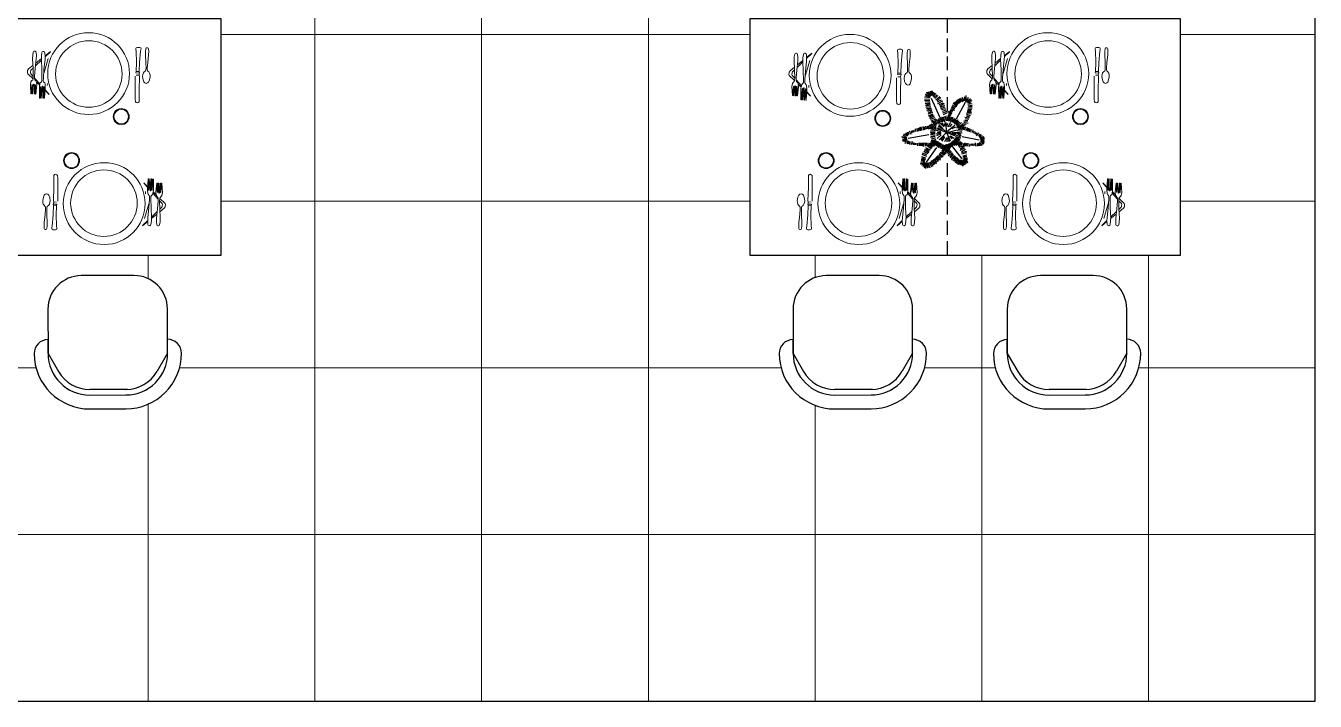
# Model space of a CAD drawing. Header units: millimetres. Extents: x 2497 to 4392, y 822 to 3100.
# Drawn here: x 3927.9 to 4391.9, y 821.7 to 1064.9 of the extents above; entities that cross this region are included whole.
import ezdxf

# ---------------------------------------------------------------- set-up
doc = ezdxf.new("R2010")
doc.units = ezdxf.units.MM
doc.layers.add('6', color=6, linetype='Continuous')
doc.layers.add('LH', color=3, linetype='Continuous')

# ---------------------------------------------------------------- blocks, each defined once
blk = doc.blocks.new('A$C0CF827CB')
at = {"lineweight": 20}
for p, q in [((-5.12, 25), (-5.16, 23.69)), ((-5.16, 23.69), (-5, 20.27)), ((-4.96, 26.05), (-5.12, 25)), ((-4.82, 26.31), (-4.96, 26.05)), ((-4.55, 26.43), (-4.82, 26.31)), ((-4.55, 26.43), (-4.29, 26.42)), ((-4.29, 26.42), (-4.03, 26.28)), ((-3.85, 23.65), (-4.21, 20.24)), ((-4.03, 26.28), (-3.91, 26.02)), ((-3.91, 26.02), (-3.81, 24.96)), ((-3.81, 24.96), (-3.85, 23.65)), ((-1.98, 24.64), (-2.01, 23.46)), ((-2.01, 23.46), (-1.86, 19.91)), ((-1.81, 25.95), (-1.98, 24.64)), ((-1.67, 26.21), (-1.81, 25.95)), ((-1.4, 26.34), (-1.67, 26.21)), ((-1.14, 26.33), (-1.4, 26.34)), ((-1.4, 26.34), (-1.14, 26.33)), ((-1.14, 26.33), (-0.88, 26.19)), ((-0.7, 23.42), (-1.07, 19.88)), ((-0.88, 26.19), (-0.76, 25.92)), ((-0.76, 25.92), (-0.66, 24.6)), ((-0.66, 24.6), (-0.7, 23.42)), ((32.01, 27.45), (32, 27.05)), ((32, 27.05), (32.11, 26.52)), ((32.15, 27.7), (32.01, 27.45)), ((32.11, 26.52), (32.25, 22.44)), ((32.55, 27.82), (32.15, 27.7)), ((32.55, 27.82), (33.34, 27.8)), ((33.69, 26.47), (33.3, 22.41)), ((33.34, 27.8), (33.73, 27.66)), ((33.84, 27), (33.69, 26.47)), ((33.73, 27.66), (33.85, 27.39)), ((33.85, 27.39), (33.84, 27)), ((35.49, 26.38), (35.47, 25.26)), ((35.47, 25.26), (35.6, 22.26)), ((35.62, 27.35), (35.49, 26.38)), ((35.74, 27.62), (35.62, 27.35)), ((35.96, 27.72), (35.74, 27.62)), ((35.96, 27.72), (36.22, 27.71)), ((36.22, 27.71), (36.44, 27.6)), ((36.57, 25.23), (36.26, 22.24)), ((36.44, 27.6), (36.55, 27.33)), ((36.55, 27.33), (36.61, 26.34)), ((36.61, 26.34), (36.57, 25.23)), ((-5, 20.27), (-4.95, 17.5)), ((-4.21, 20.24), (-4.43, 17.49)), ((-1.86, 19.91), (-1.82, 16.75)), ((-1.07, 19.88), (-1.3, 16.74)), ((32.15, 19.16), (32.01, 18.64)), ((33.32, 18.6), (32.01, 18.64)), ((32.25, 22.44), (32.15, 19.16)), ((32.15, 19.16), (33.2, 19.13)), ((33.32, 18.6), (33.18, 18.34)), ((33.3, 22.41), (33.2, 19.13)), ((33.2, 19.13), (33.32, 18.6)), ((34.71, 18.63), (34.5, 18.05)), ((35.03, 19.06), (34.71, 18.63)), ((35.38, 19.29), (35.03, 19.06)), ((35.5, 19.41), (35.38, 19.29)), ((35.63, 19.74), (35.5, 19.41)), ((35.6, 22.26), (35.65, 20.4)), ((35.65, 20.4), (35.63, 19.74)), ((36.1, 20.38), (36.08, 19.73)), ((36.08, 19.73), (36.18, 19.39)), ((36.26, 22.24), (36.1, 20.38)), ((36.18, 19.39), (36.3, 19.27)), ((36.3, 19.27), (36.63, 19.01)), ((36.63, 19.01), (36.92, 18.56)), ((36.92, 18.56), (37.1, 17.97)), ((-5.81, 15.43), (-5.97, 14.38)), ((-5.97, 14.38), (-5.81, 11.09)), ((-5.53, 15.81), (-5.81, 15.43)), ((-5.68, 11.08), (-5.44, 14.36)), ((-5.13, 16.19), (-5.53, 15.81)), ((-5.44, 14.36), (-5.31, 14.36)), ((-5.31, 14.36), (-5.28, 11.07)), ((-5.15, 11.07), (-4.92, 14.48)), ((-4.98, 16.58), (-5.13, 16.19)), ((-4.95, 17.5), (-4.98, 16.58)), ((-4.92, 14.48), (-4.78, 14.61)), ((-4.65, 14.47), (-4.78, 14.61)), ((-4.62, 11.05), (-4.65, 14.47)), ((-4.26, 14.33), (-4.49, 11.05)), ((-4.43, 17.49), (-4.46, 16.57)), ((-4.46, 16.57), (-4.34, 16.17)), ((-4.34, 16.17), (-3.96, 15.76)), ((-4.13, 14.32), (-4.26, 14.33)), ((-4.1, 11.04), (-4.13, 14.32)), ((-3.61, 14.31), (-3.97, 11.03)), ((-3.96, 15.76), (-3.71, 15.36)), ((-3.71, 15.36), (-3.61, 14.31)), ((-2.54, 14.67), (-2.71, 13.62)), ((-2.4, 15.06), (-2.54, 14.67)), ((-1.99, 15.44), (-2.4, 15.06)), ((-1.85, 15.83), (-1.99, 15.44)), ((-1.82, 16.75), (-1.85, 15.83)), ((-1.3, 16.74), (-1.33, 15.82)), ((-1.33, 15.82), (-1.21, 15.42)), ((-1.21, 15.42), (-0.82, 15.01)), ((-0.82, 15.01), (-0.7, 14.61)), ((-0.7, 14.61), (-0.61, 13.56)), ((31.72, 9.18), (31.71, 17.46)), ((33.16, 17.81), (32.11, 17.85)), ((33.28, 17.42), (33.13, 12.42)), ((33.18, 18.34), (33.16, 17.81)), ((33.16, 17.81), (33.28, 17.42)), ((34.5, 18.05), (34.43, 17.34)), ((34.43, 17.34), (34.61, 16.19)), ((34.61, 16.19), (34.9, 15.41)), ((34.9, 15.41), (35.24, 15.05)), ((35.24, 15.05), (35.7, 14.84)), ((36.18, 15.02), (35.7, 14.84)), ((36.54, 15.36), (36.18, 15.02)), ((36.87, 16.12), (36.54, 15.36)), ((37.12, 17.26), (36.87, 16.12)), ((37.1, 17.97), (37.12, 17.26)), ((-5.81, 11.09), (-5.68, 11.08)), ((-5.28, 11.07), (-5.15, 11.07)), ((-4.49, 11.05), (-4.62, 11.05)), ((-3.97, 11.03), (-4.1, 11.04)), ((-2.71, 13.62), (-2.7, 9.55)), ((-2.7, 9.55), (-2.57, 9.54)), ((-2.57, 9.54), (-2.31, 13.61)), ((-2.31, 13.61), (-2.18, 13.61)), ((-2.18, 13.61), (-2.17, 9.53)), ((-2.17, 9.53), (-2.04, 9.53)), ((-2.04, 9.53), (-1.78, 13.73)), ((-1.78, 13.73), (-1.65, 13.85)), ((-1.52, 9.51), (-1.52, 13.72)), ((-1.39, 9.51), (-1.52, 9.51)), ((-1, 13.57), (-1.13, 13.58)), ((-0.86, 9.49), (-0.99, 9.5)), ((33.13, 12.42), (33.13, 8.22)), ((31.82, 8.26), (31.72, 9.18)), ((32.08, 7.99), (31.82, 8.26)), ((32.47, 7.84), (32.08, 7.99)), ((32.86, 7.96), (32.47, 7.84)), ((33.13, 8.22), (32.86, 7.96))]:
    blk.add_line(p, q, dxfattribs=at)
at = {"color": 255, "lineweight": 20}
for p, q in [((-1.52, 13.72), (-1.65, 13.85)), ((-1.13, 13.58), (-1.39, 9.51)), ((-0.99, 9.5), (-1, 13.57)), ((-0.61, 13.56), (-0.86, 9.49))]:
    blk.add_line(p, q, dxfattribs=at)
at = {"layer": '6', "color": 255, "lineweight": 20}
for p, q in [((-4.11, 21.24), (-2, 23.22)), ((-4.01, 22.14), (-2, 23.77)), ((0.49, 23.78), (-1.11, 18.42)), ((-0.68, 24.84), (1.23, 26.39)), ((-0.67, 24.47), (1.23, 26.26)), ((-7.02, 18.62), (-7, 19.54)), ((-6.9, 18.35), (-7.02, 18.62)), ((-7, 19.54), (-6.59, 20.05)), ((-6.59, 20.05), (-5.05, 21.3)), ((-5.97, 18.85), (-5.81, 19.63)), ((-5.85, 18.32), (-5.97, 18.85)), ((-5.81, 19.63), (-5.01, 20.39)), ((-5.01, 16.51), (-6.9, 18.35)), ((-4.96, 17.34), (-5.85, 18.32)), ((-2.54, 14.67), (-4.45, 16.77)), ((-2.62, 14.18), (-3.69, 15.23)), ((0.15, 14.87), (0.07, 14.07)), ((-1.52, 13.11), (-1.8, 13.39)), ((-1, 12.6), (-1.18, 12.78)), ((-1, 12.96), (-1.16, 13.14)), ((0.76, 10.89), (-0.68, 12.3)), ((0.64, 11.16), (-0.67, 12.59))]:
    blk.add_line(p, q, dxfattribs=at)
at = {"layer": '6', "lineweight": 20}
blk.add_line((-1.52, 13.54), (-1.73, 13.77), dxfattribs=at)
at = {"layer": '6', "color": 255, "lineweight": 20}
for centre, radius in [((14.99, 18.39), 14.73), ((15.09, 18.23), 11.97), ((26.73, 2.89), 2.89), ((26.73, 2.89), 2.63)]:
    blk.add_circle(centre, radius, dxfattribs=at)

msp = doc.modelspace()

# ---------------------------------------------------------------- linework, layer by layer
at = {"color": 6}
for p, q in [((3966.82, 974.97), (3947.82, 974.92)), ((4234.96, 974.97), (4215.96, 974.92)), ((4312.04, 974.97), (4293.04, 974.92)), ((3935.85, 962.9), (3935.88, 946.9)), ((3978.88, 947), (3978.85, 963)), ((4203.99, 962.9), (4204.02, 946.9)), ((4247.02, 947), (4246.99, 963)), ((4281.07, 962.9), (4281.11, 946.9)), ((4324.11, 947), (4324.07, 963)), ((3935.88, 946.9), (3935.87, 951.9)), ((4204.02, 946.9), (4204.01, 951.9)), ((4281.11, 946.9), (4281.09, 951.9)), ((3935.88, 946.9), (3939.66, 940.4)), ((3978.88, 947), (3975.14, 940.48)), ((4204.02, 946.9), (4207.8, 940.4)), ((4247.02, 947), (4243.28, 940.48)), ((4281.11, 946.9), (4284.88, 940.4)), ((4324.11, 947), (4320.36, 940.48)), ((3963.9, 933.96), (3950.93, 933.93)), ((3964.41, 933.96), (3950.93, 933.93)), ((4232.04, 933.96), (4219.07, 933.93)), ((4232.55, 933.96), (4219.07, 933.93)), ((4309.12, 933.96), (4296.15, 933.93)), ((4309.63, 933.96), (4296.15, 933.93)), ((3950.92, 931.93), (3963.92, 931.96)), ((4219.06, 931.93), (4232.06, 931.96)), ((4296.14, 931.93), (4309.14, 931.96)), ((3950.93, 926.93), (3963.93, 926.96)), ((4219.07, 926.93), (4232.07, 926.96)), ((4296.15, 926.93), (4309.15, 926.96))]:
    msp.add_line(p, q, dxfattribs=at)
at = {"color": 2}
msp.add_lwpolyline([(2596.92, 2958.72), (2496.92, 2958.72), (2496.92, 821.72), (4391.92, 821.72), (4391.92, 2958.72), (3791.92, 2958.72)], dxfattribs=at)
at = {"color": 252, "lineweight": 0}
for points in [[(4031.92, 2958.72), (4031.92, 821.72)], [(4091.92, 2958.72), (4091.92, 821.72)], [(4151.92, 2958.72), (4151.92, 821.72)], [(4188.42, 1061.72), (3998.2, 1061.72)], [(4391.92, 1061.72), (4343.42, 1061.72)], [(4188.42, 1001.72), (3998.2, 1001.72)], [(4391.92, 1001.72), (4343.42, 1001.72)], [(3971.92, 982.35), (3971.92, 973.84)], [(4211.92, 982.35), (4211.92, 974.21)], [(4271.92, 982.35), (4271.92, 821.72)], [(4331.92, 982.35), (4331.92, 821.72)], [(3931.57, 941.72), (3906.1, 941.72)], [(4199.71, 941.72), (3983.19, 941.72)], [(4276.8, 941.72), (4251.32, 941.72)], [(4391.92, 941.72), (4328.41, 941.72)], [(3971.92, 928.65), (3971.92, 821.72)], [(4211.92, 928.23), (4211.92, 821.72)], [(4391.92, 881.72), (2496.92, 881.72)]]:
    msp.add_lwpolyline(points, dxfattribs=at)
at = {"color": 6, "lineweight": 30}
for points in [[(3843.2, 1067.35), (3843.2, 982.35), (3998.2, 982.35), (3998.2, 1067.35)], [(4188.42, 1067.35), (4188.42, 982.35), (4343.42, 982.35), (4343.42, 1067.35)]]:
    msp.add_lwpolyline(points, close=True, dxfattribs=at)
at = {"color": 6}
for points in [[(4259.5, 1067.35), (4259.5, 1062.35)], [(4259.41, 1060.34), (4259.41, 1055.34)], [(4259.41, 1053.87), (4259.41, 1048.87)], [(4259.41, 1046.52), (4259.41, 1041.52)], [(4259.41, 1039.23), (4259.41, 1034.23)], [(4259.5, 1015.47), (4259.5, 1010.47)], [(4259.41, 1008.46), (4259.41, 1003.46)], [(4259.41, 1001.99), (4259.41, 996.99)], [(4259.41, 994.64), (4259.41, 989.64)], [(4259.41, 987.35), (4259.41, 982.35)]]:
    msp.add_lwpolyline(points, dxfattribs=at)
for centre, radius, start, end in [((3947.85, 962.92), 12, 90.1346, 180.1346), ((3966.85, 962.97), 12, 0.1346, 90.1346), ((4215.99, 962.92), 12, 90.1346, 180.1346), ((4234.99, 962.97), 12, 0.1346, 90.1346), ((4293.07, 962.92), 12, 90.1346, 180.1346), ((4312.07, 962.97), 12, 0.1346, 90.1346), ((3935.88, 946.9), 5, 90.1346, 180.1346), ((3978.88, 947), 5, 0.1346, 90.1346), ((4204.02, 946.9), 5, 90.1346, 180.1346), ((4247.02, 947), 5, 0.1346, 90.1346), ((4281.11, 946.9), 5, 90.1346, 180.1346), ((4324.11, 947), 5, 0.1346, 90.1346), ((3950.88, 946.93), 20, 180.1346, 270.1346), ((3950.88, 946.93), 15, 180.1346, 270.1346), ((3963.88, 946.96), 15, 270.1346, 0.1346), ((3963.88, 946.96), 20, 270.1346, 0.1346), ((4219.02, 946.93), 20, 180.1346, 270.1346), ((4219.02, 946.93), 15, 180.1346, 270.1346), ((4232.02, 946.96), 15, 270.1346, 0.1346), ((4232.02, 946.96), 20, 270.1346, 0.1346), ((4296.11, 946.93), 20, 180.1346, 270.1346), ((4296.11, 946.93), 15, 180.1346, 270.1346), ((4309.11, 946.96), 15, 270.1346, 0.1346), ((4309.11, 946.96), 20, 270.1346, 0.1346), ((3950.9, 946.93), 13, 210.1714, 270.1346), ((3963.87, 946.96), 13, 270.1346, 330.0978), ((4219.04, 946.93), 13, 210.1714, 270.1346), ((4232.01, 946.96), 13, 270.1346, 330.0978), ((4296.12, 946.93), 13, 210.1714, 270.1346), ((4309.09, 946.96), 13, 270.1346, 330.0978)]:
    msp.add_arc(centre, radius, start, end, dxfattribs=at)
at = {"layer": 'LH', "color": 3}
for p, q in [((4253.42, 1039.19), (4251.63, 1039.6)), ((4253.42, 1039.54), (4251.69, 1040.11)), ((4253.68, 1039.6), (4251.86, 1040.74)), ((4253.65, 1039.67), (4252.18, 1040.89)), ((4253.47, 1040.13), (4252.7, 1041.11)), ((4253.03, 1041.24), (4252.96, 1041.21)), ((4253.4, 1040.31), (4253.46, 1041.39)), ((4253.51, 1040.02), (4254.02, 1041.56)), ((4253.66, 1039.83), (4254.22, 1041.38)), ((4253.91, 1039.88), (4254.71, 1041.03)), ((4254.16, 1039.6), (4255.08, 1040.69)), ((4254.46, 1039.37), (4255.39, 1040.46)), ((4254.65, 1039.02), (4255.7, 1040)), ((4255.02, 1038.73), (4256.13, 1039.77)), ((4266.41, 1037.51), (4266.3, 1039.83)), ((4253.29, 1038.91), (4251.26, 1039.14)), ((4253.17, 1038.39), (4251.26, 1038.5)), ((4253.23, 1037.99), (4251.32, 1037.87)), ((4253.23, 1037.07), (4251.51, 1036.78)), ((4253.36, 1036.72), (4251.51, 1036.2)), ((4253.36, 1037.47), (4251.57, 1037.35)), ((4253.54, 1035.69), (4251.82, 1035.46)), ((4253.42, 1036.26), (4251.94, 1035.92)), ((4252.06, 1035.05), (4253.66, 1035.28)), ((4253.73, 1035.11), (4252.06, 1034.42)), ((4256.92, 1031.72), (4253.88, 1038.68)), ((4255.39, 1038.16), (4256.8, 1039.37)), ((4255.82, 1037.87), (4257.18, 1039.02)), ((4256, 1037.47), (4257.48, 1038.22)), ((4256.13, 1036.89), (4257.85, 1037.81)), ((4256.56, 1036.55), (4257.98, 1037.18)), ((4256.8, 1035.97), (4258.34, 1037.07)), ((4257.05, 1035.57), (4258.59, 1036.26)), ((4257.18, 1035.11), (4258.78, 1035.69)), ((4257.48, 1034.77), (4258.9, 1035.11)), ((4261.61, 1034.31), (4260.75, 1035.11)), ((4262.1, 1034.42), (4260.99, 1035.52)), ((4262.23, 1035), (4261.18, 1035.8)), ((4262.47, 1035.46), (4261.36, 1036.44)), ((4262.78, 1035.69), (4261.67, 1037.01)), ((4263.03, 1035.97), (4262.04, 1037.35)), ((4263.34, 1036.44), (4262.41, 1037.53)), ((4263.58, 1036.72), (4262.72, 1037.81)), ((4262.77, 1031.35), (4266.06, 1037.41)), ((4263.89, 1036.89), (4263.09, 1038.16)), ((4264.26, 1037.13), (4263.52, 1038.45)), ((4264.57, 1037.53), (4263.89, 1038.68)), ((4265.18, 1037.47), (4264.32, 1038.85)), ((4265.55, 1037.7), (4264.81, 1039.02)), ((4266.41, 1037.51), (4265.43, 1038.68)), ((4266.41, 1037.51), (4265.68, 1039.25)), ((4266.41, 1037.51), (4267.82, 1038.72)), ((4266.41, 1037.51), (4268.42, 1038.2)), ((4266.41, 1037.51), (4268.25, 1037.62)), ((4266.41, 1037.51), (4267.83, 1037.15)), ((4266.43, 1037.49), (4267.11, 1039.18)), ((4266.84, 1036.42), (4268.46, 1036.23)), ((4266.88, 1035), (4268.36, 1034.82)), ((4266.89, 1036.85), (4268.41, 1036.74)), ((4266.93, 1035.43), (4268.44, 1035.33)), ((4267.16, 1035.88), (4268.49, 1035.76)), ((4253.91, 1034.59), (4252.43, 1033.96)), ((4254.22, 1033.62), (4252.55, 1033.04)), ((4253.97, 1034.08), (4252.62, 1033.39)), ((4252.8, 1032.47), (4254.4, 1033.22)), ((4254.4, 1032.7), (4252.99, 1031.95)), ((4254.83, 1032.35), (4253.11, 1031.55)), ((4255.08, 1031.72), (4253.36, 1031.09)), ((4255.33, 1031.2), (4253.54, 1030.57)), ((4255.57, 1030.8), (4253.79, 1030.11)), ((4254.98, 1028.92), (4254.18, 1030.48)), ((4255.4, 1029.22), (4254.53, 1030.47)), ((4255.91, 1029.35), (4255.08, 1030.73)), ((4256.4, 1029.61), (4255.48, 1031.16)), ((4256.11, 1031.25), (4256.56, 1029.69)), ((4256.94, 1029.87), (4256.47, 1031.55)), ((4257.49, 1030.07), (4256.95, 1031.49)), ((4257.94, 1030.2), (4257.17, 1031.96)), ((4257.73, 1034.14), (4259.08, 1034.59)), ((4258.26, 1030.37), (4257.74, 1032.03)), ((4257.91, 1033.56), (4259.45, 1034.19)), ((4258.1, 1032.93), (4259.64, 1033.67)), ((4258.68, 1030.3), (4258.32, 1032.05)), ((4259.17, 1030.49), (4258.8, 1032.37)), ((4259.56, 1030.61), (4259.42, 1032.51)), ((4259.57, 1031.08), (4260.37, 1032.65)), ((4260.25, 1031.09), (4259.64, 1031.89)), ((4260.99, 1032.98), (4259.76, 1033.96)), ((4260.62, 1031.89), (4259.82, 1032.64)), ((4260.44, 1031.43), (4259.82, 1032.12)), ((4259.82, 1028.44), (4260.81, 1030.23)), ((4260.81, 1032.41), (4259.89, 1033.22)), ((4260.09, 1030.56), (4260.04, 1032.6)), ((4260.06, 1030.92), (4260.56, 1032.36)), ((4261.3, 1033.27), (4260.38, 1034.25)), ((4260.46, 1030.59), (4261.09, 1032.07)), ((4261.43, 1033.85), (4260.56, 1034.54)), ((4260.95, 1030.34), (4261.68, 1031.99)), ((4262.12, 1031.53), (4261.12, 1030.26)), ((4261.49, 1030.05), (4262.57, 1031.41)), ((4261.97, 1029.72), (4262.8, 1030.99)), ((4262.34, 1029.43), (4263.31, 1031.08)), ((4262.66, 1029.27), (4263.71, 1030.67)), ((4262.85, 1028.89), (4264.06, 1030.21)), ((4265.47, 1030.6), (4266.82, 1030.49)), ((4265.85, 1031.05), (4266.92, 1030.81)), ((4265.87, 1031.94), (4267.42, 1031.76)), ((4266.09, 1031.48), (4267.26, 1031.31)), ((4266.25, 1032.4), (4267.53, 1032.08)), ((4266.44, 1033.26), (4268.16, 1033.22)), ((4266.45, 1032.88), (4267.91, 1032.62)), ((4266.51, 1033.63), (4268.2, 1033.72)), ((4266.68, 1034.16), (4268.11, 1034.12)), ((4266.75, 1034.53), (4268.14, 1034.54)), ((4245.22, 1025.11), (4243.87, 1025.8)), ((4245.41, 1025.34), (4244.48, 1026.14)), ((4245.59, 1025.57), (4244.98, 1026.43)), ((4252.83, 1025.66), (4245.38, 1024.32)), ((4245.78, 1025.74), (4245.41, 1026.6)), ((4246.52, 1025.74), (4245.9, 1026.89)), ((4246.7, 1026.2), (4246.58, 1027.01)), ((4247.13, 1026.43), (4247.13, 1027.12)), ((4247.63, 1026.6), (4247.56, 1027.29)), ((4248.18, 1026.83), (4248.06, 1027.81)), ((4248.8, 1026.83), (4248.61, 1027.87)), ((4249.23, 1026.95), (4249.11, 1028.04)), ((4249.66, 1027.18), (4249.47, 1028.1)), ((4249.97, 1027.06), (4249.72, 1028.33)), ((4250.34, 1027.24), (4250.09, 1028.5)), ((4250.89, 1027.35), (4250.83, 1028.56)), ((4251.38, 1027.41), (4251.32, 1028.5)), ((4251.88, 1027.64), (4251.75, 1028.79)), ((4252.43, 1027.81), (4252.37, 1028.73)), ((4252.92, 1027.7), (4252.74, 1028.9)), ((4253.36, 1027.81), (4253.23, 1029.19)), ((4255.2, 1026.57), (4253.29, 1026.49)), ((4255.14, 1025.52), (4253.41, 1025.69)), ((4255.16, 1026.93), (4253.42, 1027.05)), ((4255.38, 1027.83), (4253.49, 1028.16)), ((4255.41, 1028.23), (4253.58, 1028.79)), ((4255.38, 1027.3), (4253.61, 1027.6)), ((4255.16, 1026.11), (4253.64, 1026.11)), ((4253.79, 1027.81), (4253.66, 1029.36)), ((4255.65, 1028.71), (4253.72, 1029.4)), ((4254.28, 1027.75), (4254.16, 1029.02)), ((4254.89, 1027.87), (4254.65, 1029.36)), ((4255.39, 1028.04), (4255.33, 1028.79)), ((4257.23, 1026.66), (4255.41, 1027.26)), ((4257.24, 1026.2), (4255.51, 1025.86)), ((4257.24, 1025.97), (4255.63, 1025.22)), ((4259.27, 1026.49), (4255.73, 1027.74)), ((4257.3, 1026.37), (4255.82, 1026.49)), ((4257.3, 1025.63), (4255.82, 1024.3)), ((4257.65, 1027.28), (4256.1, 1028.18)), ((4257.83, 1027.78), (4256.18, 1028.75)), ((4259.27, 1026.49), (4256.48, 1029.31)), ((4259.27, 1026.49), (4256.62, 1023.87)), ((4258.4, 1028.51), (4256.84, 1029.83)), ((4258.47, 1028.73), (4257.67, 1029.88)), ((4258.65, 1028.96), (4258.71, 1030.05)), ((4259.27, 1026.49), (4259.08, 1030.05)), ((4259.27, 1026.49), (4260.56, 1023.44)), ((4262.81, 1025.96), (4259.27, 1026.49)), ((4262.45, 1025.1), (4259.27, 1026.49)), ((4259.33, 1026.78), (4262.23, 1029.13)), ((4259.33, 1026.49), (4263.03, 1027.41)), ((4259.39, 1028.73), (4259.76, 1029.77)), ((4260.38, 1028.44), (4261.24, 1029.42)), ((4261.24, 1027.87), (4262.53, 1028.44)), ((4263.2, 1026.32), (4261.24, 1026.49)), ((4262.64, 1025.59), (4261.24, 1025.91)), ((4262.93, 1026.04), (4264.5, 1025.29)), ((4264.51, 1025.77), (4263.04, 1026.44)), ((4263.06, 1028.05), (4263.34, 1029.58)), ((4263.08, 1026.62), (4264.85, 1026.3)), ((4263.21, 1027.15), (4264.79, 1026.89)), ((4263.3, 1028.6), (4264.6, 1030.01)), ((4263.43, 1027.62), (4264.95, 1027.47)), ((4263.48, 1028.14), (4265.19, 1027.73)), ((4263.49, 1028.01), (4263.76, 1029.37)), ((4263.62, 1028.36), (4265.08, 1029.59)), ((4263.89, 1027.9), (4265.52, 1029.13)), ((4263.91, 1027.85), (4264.22, 1029.03)), ((4264.41, 1027.91), (4264.56, 1028.82)), ((4264.42, 1028.42), (4265.44, 1028.44)), ((4264.58, 1028.78), (4265.5, 1028.72)), ((4264.82, 1029.21), (4265.9, 1029.05)), ((4264.94, 1027.68), (4265.18, 1028.81)), ((4265.11, 1029.67), (4266.31, 1029.46)), ((4265.41, 1027.4), (4265.58, 1028.48)), ((4265.44, 1030.18), (4266.98, 1029.82)), ((4265.89, 1027.29), (4266.08, 1028.49)), ((4266.43, 1027.12), (4266.81, 1028.35)), ((4266.78, 1026.91), (4267.16, 1028.14)), ((4267.1, 1026.99), (4267.38, 1027.89)), ((4267.5, 1026.72), (4267.74, 1027.79)), ((4267.92, 1026.56), (4268.21, 1027.57)), ((4268.53, 1026.49), (4268.76, 1027.45)), ((4269.06, 1026.21), (4269.19, 1026.89)), ((4269.53, 1025.98), (4269.6, 1026.67)), ((4269.94, 1025.71), (4270.14, 1026.5)), ((4270.07, 1025.23), (4270.8, 1026.31)), ((4270.81, 1025.16), (4271.27, 1025.98)), ((4270.97, 1024.97), (4271.68, 1025.76)), ((4244.9, 1024.25), (4243.2, 1024.93)), ((4244.9, 1024.25), (4243.22, 1024.51)), ((4243.4, 1023.93), (4244.9, 1024.25)), ((4244.9, 1024.25), (4243.43, 1023.32)), ((4244.9, 1024.25), (4243.44, 1024.81)), ((4243.47, 1023.59), (4244.9, 1024.25)), ((4244.92, 1024.48), (4243.62, 1025.34)), ((4244.9, 1024.25), (4243.69, 1023.56)), ((4244.9, 1024.25), (4243.82, 1023.08)), ((4244.92, 1024.07), (4244.24, 1023.1)), ((4245.41, 1023.55), (4244.26, 1022.55)), ((4245.65, 1023.37), (4244.94, 1022.37)), ((4245.88, 1023.19), (4245.49, 1022.2)), ((4246.1, 1023.07), (4245.95, 1022.14)), ((4246.82, 1023.24), (4246.5, 1021.98)), ((4247.11, 1022.84), (4247.18, 1022.03)), ((4247.58, 1022.72), (4247.75, 1022.05)), ((4248.1, 1022.67), (4248.21, 1021.99)), ((4248.7, 1022.58), (4248.81, 1021.6)), ((4249.3, 1022.73), (4249.36, 1021.68)), ((4249.74, 1022.72), (4249.88, 1021.63)), ((4250.22, 1022.6), (4250.26, 1021.66)), ((4250.49, 1022.78), (4250.55, 1021.5)), ((4250.89, 1022.71), (4250.95, 1021.42)), ((4251.45, 1022.73), (4251.68, 1021.54)), ((4253.42, 1020.12), (4251.73, 1020.97)), ((4255.64, 1021.02), (4251.87, 1015.79)), ((4251.95, 1022.79), (4252.15, 1021.71)), ((4253.66, 1020.53), (4252.33, 1021.57)), ((4252.48, 1022.68), (4252.63, 1021.54)), ((4254.01, 1020.86), (4252.75, 1022)), ((4253.06, 1022.65), (4253.22, 1021.74)), ((4254.17, 1021.29), (4253.2, 1022.38)), ((4255.19, 1024.92), (4253.41, 1024.63)), ((4253.51, 1022.88), (4253.62, 1021.66)), ((4253.56, 1025.25), (4255.17, 1025.1)), ((4255.32, 1023.35), (4253.57, 1023.17)), ((4254.61, 1021.8), (4253.57, 1022.78)), ((4255.25, 1024.37), (4253.67, 1024.1)), ((4255.19, 1023.85), (4253.71, 1023.49)), ((4255.03, 1022.23), (4253.75, 1023.3)), ((4255.33, 1023.93), (4253.87, 1022.49)), ((4253.96, 1022.87), (4254.17, 1021.5)), ((4255.5, 1022.69), (4254.12, 1023.7)), ((4255.65, 1023.51), (4254.37, 1022.09)), ((4254.37, 1022.97), (4254.63, 1021.44)), ((4254.84, 1023.15), (4255.02, 1021.89)), ((4256.01, 1023.3), (4254.9, 1021.74)), ((4255.46, 1023.18), (4255.58, 1021.67)), ((4256.49, 1023.08), (4255.46, 1021.61)), ((4256.72, 1022.73), (4255.87, 1021.2)), ((4255.98, 1023.13), (4256.1, 1022.39)), ((4257.07, 1022.61), (4256.32, 1020.84)), ((4257.47, 1022.37), (4256.81, 1021)), ((4257.99, 1022.11), (4257.09, 1020.62)), ((4258.21, 1025.21), (4257.18, 1023.74)), ((4257.56, 1020.56), (4258.38, 1021.95)), ((4258.45, 1024.86), (4257.59, 1023.33)), ((4257.63, 1021.75), (4257.97, 1019.74)), ((4259.28, 1022.07), (4257.79, 1020.99)), ((4259.67, 1021.52), (4258.04, 1020.53)), ((4258.56, 1021.89), (4258.05, 1020.16)), ((4258.16, 1021.78), (4258.58, 1019.91)), ((4259.71, 1020.97), (4258.3, 1020.21)), ((4258.33, 1021.05), (4259.72, 1019.77)), ((4259.19, 1024.5), (4258.53, 1023.13)), ((4258.53, 1021.95), (4259.17, 1020.15)), ((4258.57, 1021.46), (4260.01, 1020.2)), ((4259.07, 1021.71), (4258.64, 1020.16)), ((4258.99, 1022.21), (4259.6, 1020.53)), ((4259.52, 1021.43), (4259.21, 1019.94)), ((4259.45, 1024.65), (4259.33, 1023.04)), ((4259.41, 1022.21), (4260.17, 1020.63)), ((4260.03, 1021.34), (4259.44, 1019.68)), ((4259.71, 1022.42), (4260.72, 1020.79)), ((4259.82, 1024.65), (4260.07, 1023.04)), ((4260.13, 1022.61), (4260.87, 1021.29)), ((4260.25, 1025.11), (4261.18, 1024.19)), ((4260.65, 1022.89), (4261.35, 1021.3)), ((4260.69, 1025.28), (4261.92, 1024.42)), ((4261.67, 1021.65), (4261, 1023.12)), ((4261.15, 1023.23), (4262.28, 1021.82)), ((4261.52, 1023.53), (4261.21, 1022.29)), ((4261.33, 1021.25), (4264.69, 1016.99)), ((4261.39, 1023.19), (4262.98, 1021.9)), ((4261.97, 1023.3), (4261.56, 1021.8)), ((4261.6, 1023.55), (4262.61, 1022.31)), ((4261.78, 1023.56), (4263.32, 1022.43)), ((4261.94, 1023.93), (4263.61, 1023)), ((4261.96, 1023.91), (4263.44, 1024.77)), ((4262.37, 1023.16), (4262.02, 1021.82)), ((4262.07, 1023.75), (4263.12, 1022.64)), ((4262.12, 1024.44), (4263.68, 1023.57)), ((4262.39, 1023.4), (4263.77, 1024.33)), ((4262.44, 1024.71), (4264.05, 1024.02)), ((4262.45, 1024.12), (4263.46, 1022.68)), ((4262.52, 1025.06), (4264.36, 1024.5)), ((4262.82, 1023.12), (4262.58, 1021.92)), ((4262.72, 1025.48), (4264.15, 1024.97)), ((4262.76, 1022.93), (4263.9, 1023.8)), ((4263.24, 1022.84), (4262.99, 1021.96)), ((4263.15, 1022.37), (4264.22, 1023.35)), ((4263.26, 1021.92), (4264.63, 1022.93)), ((4263.82, 1022.82), (4263.55, 1021.69)), ((4263.58, 1021.56), (4265.01, 1022.46)), ((4263.77, 1021.14), (4265.54, 1021.81)), ((4264.37, 1022.87), (4264.05, 1021.82)), ((4264.11, 1020.61), (4265.43, 1021.43)), ((4264.16, 1020.06), (4265.88, 1020.98)), ((4264.85, 1022.75), (4264.5, 1021.6)), ((4264.86, 1024.99), (4271.03, 1023.87)), ((4265.41, 1022.67), (4265.21, 1021.4)), ((4265.81, 1022.71), (4265.62, 1021.44)), ((4266.07, 1022.5), (4265.93, 1021.57)), ((4266.55, 1022.57), (4266.29, 1021.5)), ((4266.99, 1022.53), (4266.82, 1021.49)), ((4267.57, 1022.32), (4267.36, 1021.36)), ((4268.17, 1022.35), (4268, 1021.68)), ((4268.7, 1022.34), (4268.46, 1021.69)), ((4269.18, 1022.41), (4269.02, 1021.61)), ((4269.51, 1022.78), (4269.7, 1021.49)), ((4270.2, 1022.53), (4270.26, 1021.59)), ((4270.44, 1022.63), (4270.72, 1021.61)), ((4270.69, 1022.78), (4271.28, 1021.71)), ((4270.94, 1022.94), (4271.98, 1021.83)), ((4271.13, 1024.72), (4272.14, 1025.42)), ((4271.29, 1024.47), (4272.71, 1025.01)), ((4271.44, 1023.43), (4272.37, 1022.18)), ((4271.49, 1023.97), (4272.78, 1024.87)), ((4271.62, 1023.62), (4272.55, 1024.5)), ((4271.62, 1023.62), (4272.95, 1024.37)), ((4271.62, 1023.62), (4272.91, 1023.88)), ((4271.65, 1023.53), (4272.83, 1023.41)), ((4272.9, 1023.01), (4271.65, 1023.53)), ((4271.82, 1023.43), (4272.72, 1022.61)), ((4251.46, 1016.09), (4250.06, 1016.39)), ((4251.52, 1016.47), (4250.12, 1016.77)), ((4251.81, 1017.25), (4250.38, 1017.75)), ((4251.73, 1016.79), (4250.38, 1017.26)), ((4252.15, 1017.85), (4250.42, 1018.54)), ((4252.2, 1018.37), (4250.55, 1019.03)), ((4252.47, 1018.72), (4251.12, 1019.67)), ((4252.92, 1019.1), (4251.3, 1020.19)), ((4253.02, 1019.64), (4251.8, 1020.59)), ((4253.71, 1016.38), (4254.65, 1014.85)), ((4254.12, 1016.46), (4255.19, 1015.07)), ((4254.37, 1016.73), (4255.69, 1015.34)), ((4254.75, 1017), (4255.75, 1015.85)), ((4255.2, 1017.37), (4256.21, 1015.96)), ((4256.45, 1016.36), (4255.5, 1017.67)), ((4255.62, 1017.81), (4257.01, 1016.66)), ((4255.99, 1018.21), (4257.24, 1017.2)), ((4256.42, 1018.51), (4257.67, 1017.63)), ((4256.71, 1018.94), (4258, 1017.74)), ((4258.39, 1018.23), (4256.98, 1019.29)), ((4257.44, 1019.54), (4258.76, 1018.63)), ((4257.54, 1020.08), (4259.06, 1018.93)), ((4257.98, 1020.59), (4259.35, 1019.36)), ((4258.63, 1019.76), (4260.14, 1020.68)), ((4260.38, 1020.3), (4258.97, 1019.24)), ((4260.62, 1019.84), (4259.29, 1019.1)), ((4261.01, 1019.5), (4259.67, 1018.62)), ((4261.34, 1019.06), (4259.84, 1018.06)), ((4260.37, 1017.71), (4261.45, 1018.91)), ((4261.72, 1018.58), (4260.56, 1017.28)), ((4262.47, 1017.85), (4261.01, 1016.61)), ((4262.13, 1018.16), (4261.02, 1017.13)), ((4262.69, 1017.56), (4261.49, 1016.29)), ((4263.09, 1017.44), (4262, 1016.02)), ((4263.45, 1017.05), (4262.3, 1015.52)), ((4263.75, 1016.77), (4262.79, 1015.12)), ((4264.25, 1016.59), (4263.31, 1014.77)), ((4264.56, 1016.53), (4263.9, 1014.82)), ((4264.85, 1016.34), (4264.36, 1014.58)), ((4264.57, 1019.64), (4266.01, 1020.45)), ((4264.8, 1019.26), (4266.51, 1019.75)), ((4264.8, 1018.74), (4266.59, 1019.25)), ((4265.11, 1016.57), (4264.98, 1014.37)), ((4265.07, 1018.11), (4266.55, 1018.46)), ((4265.1, 1017.65), (4266.5, 1017.97)), ((4265.11, 1016.57), (4266.81, 1016.58)), ((4265.11, 1016.57), (4265.98, 1015.03)), ((4265.11, 1016.57), (4265.75, 1014.86)), ((4265.11, 1016.57), (4265.28, 1014.56)), ((4265.11, 1016.57), (4266.4, 1015.34)), ((4265.11, 1016.57), (4266.86, 1015.71)), ((4265.11, 1016.57), (4266.82, 1015.98)), ((4265.29, 1017.3), (4266.71, 1017.46)), ((4265.31, 1016.92), (4266.73, 1017.08)), ((4251.38, 1015.32), (4249.78, 1015.05)), ((4251.48, 1015.55), (4249.85, 1015.31)), ((4251.32, 1015.74), (4249.93, 1015.91)), ((4251.18, 1015.08), (4250.2, 1014.63)), ((4250.53, 1014.33), (4250.59, 1014.28)), ((4251.31, 1015.23), (4250.81, 1014.09)), ((4251.63, 1015.6), (4251.24, 1013.74)), ((4251.68, 1015.66), (4251.52, 1013.52)), ((4251.85, 1015.46), (4252.15, 1013.67)), ((4252.16, 1015.62), (4252.64, 1013.86)), ((4252.47, 1015.65), (4253.22, 1013.75)), ((4252.99, 1015.78), (4253.78, 1014.04)), ((4253.31, 1016.03), (4254.31, 1014.39))]:
    msp.add_line(p, q, dxfattribs=at)

# ---------------------------------------------------------------- block references
at = {"color": 6}
for p in [(3935.48, 1029.27), (4209.55, 1028.64), (4280.7, 1029.27)]:
    msp.add_blockref('A$C0CF827CB', p, dxfattribs=at)
at = {"color": 6, "rotation": 180}
for p in [(3971.07, 1019.25), (4242.64, 1019.25), (4316.3, 1019.25)]:
    msp.add_blockref('A$C0CF827CB', p, dxfattribs=at)

doc.saveas('drawing.dxf')
